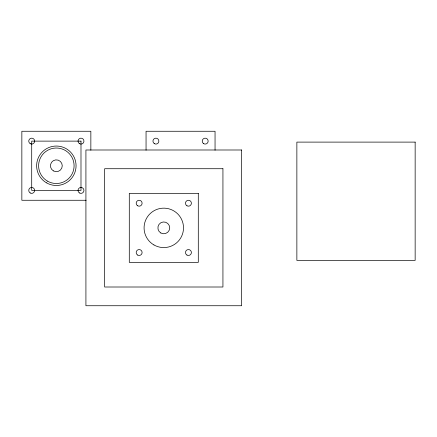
<?xml version="1.0" encoding="UTF-8"?>
<svg xmlns="http://www.w3.org/2000/svg" width="437" height="437" viewBox="0 0 437 437"><rect width="100%" height="100%" fill="white"/><g stroke="black" fill="none" stroke-linecap="round" stroke-linejoin="round"><path stroke-width="0.66" d="M86.116 200.266L21.85 200.266L21.85 131.264L90.852 131.264L90.852 150.208M215.048 150.208L215.048 131.264L146.051 131.264L146.051 150.208M80.992 141.124L31.71 141.124L31.71 190.406L80.992 190.406L80.992 141.124M415.15 142.107L296.865 142.107L296.865 260.392L415.15 260.392L415.15 142.107M241.666 149.995L85.92 149.995L85.92 305.736L241.666 305.736L241.666 149.995M222.936 168.72L104.651 168.72L104.651 287.005L222.936 287.005L222.936 168.72M198.294 193.362L129.292 193.362L129.292 262.364L198.294 262.364L198.294 193.362M53.39 170.889A5.916 5.916 0 0 0 62.262 165.765A5.916 5.916 0 0 0 53.39 160.641A5.916 5.916 0 0 0 53.39 170.889M47.48 181.131A17.742 17.742 0 0 0 74.093 165.765A17.742 17.742 0 0 0 47.48 150.399A17.742 17.742 0 0 0 47.48 181.131M46.491 182.835A19.714 19.714 0 0 0 76.065 165.765A19.714 19.714 0 0 0 46.491 148.689A19.714 19.714 0 0 0 46.491 182.835M30.229 143.68A2.955 2.955 0 0 0 34.665 141.124A2.955 2.955 0 0 0 30.229 138.562A2.955 2.955 0 0 0 30.229 143.68M79.512 143.68A2.955 2.955 0 0 0 83.948 141.124A2.955 2.955 0 0 0 79.512 138.562A2.955 2.955 0 0 0 79.512 143.68M79.512 192.968A2.955 2.955 0 0 0 83.948 190.406A2.955 2.955 0 0 0 79.512 187.844A2.955 2.955 0 0 0 79.512 192.968M30.229 192.968A2.955 2.955 0 0 0 34.665 190.406A2.955 2.955 0 0 0 30.229 187.844A2.955 2.955 0 0 0 30.229 192.968M203.713 143.68A2.955 2.955 0 0 0 208.149 141.124A2.955 2.955 0 0 0 203.713 138.562A2.955 2.955 0 0 0 203.713 143.68M154.43 143.68A2.955 2.955 0 0 0 158.866 141.124A2.955 2.955 0 0 0 154.43 138.562A2.955 2.955 0 0 0 154.43 143.68M137.671 205.783A2.955 2.955 0 0 0 142.107 203.221A2.955 2.955 0 0 0 137.671 200.659A2.955 2.955 0 0 0 137.671 205.783M186.96 205.783A2.955 2.955 0 0 0 191.395 203.221A2.955 2.955 0 0 0 186.96 200.659A2.955 2.955 0 0 0 186.96 205.783M186.96 255.066A2.955 2.955 0 0 0 191.395 252.51A2.955 2.955 0 0 0 186.96 249.948A2.955 2.955 0 0 0 186.96 255.066M160.838 232.987A5.916 5.916 0 0 0 169.709 227.863A5.916 5.916 0 0 0 160.838 222.744A5.916 5.916 0 0 0 160.838 232.987M137.671 255.066A2.955 2.955 0 0 0 142.107 252.51A2.955 2.955 0 0 0 137.671 249.948A2.955 2.955 0 0 0 137.671 255.066M153.933 244.939A19.714 19.714 0 0 0 183.507 227.863A19.714 19.714 0 0 0 153.933 210.792A19.714 19.714 0 0 0 153.933 244.939"/></g></svg>
